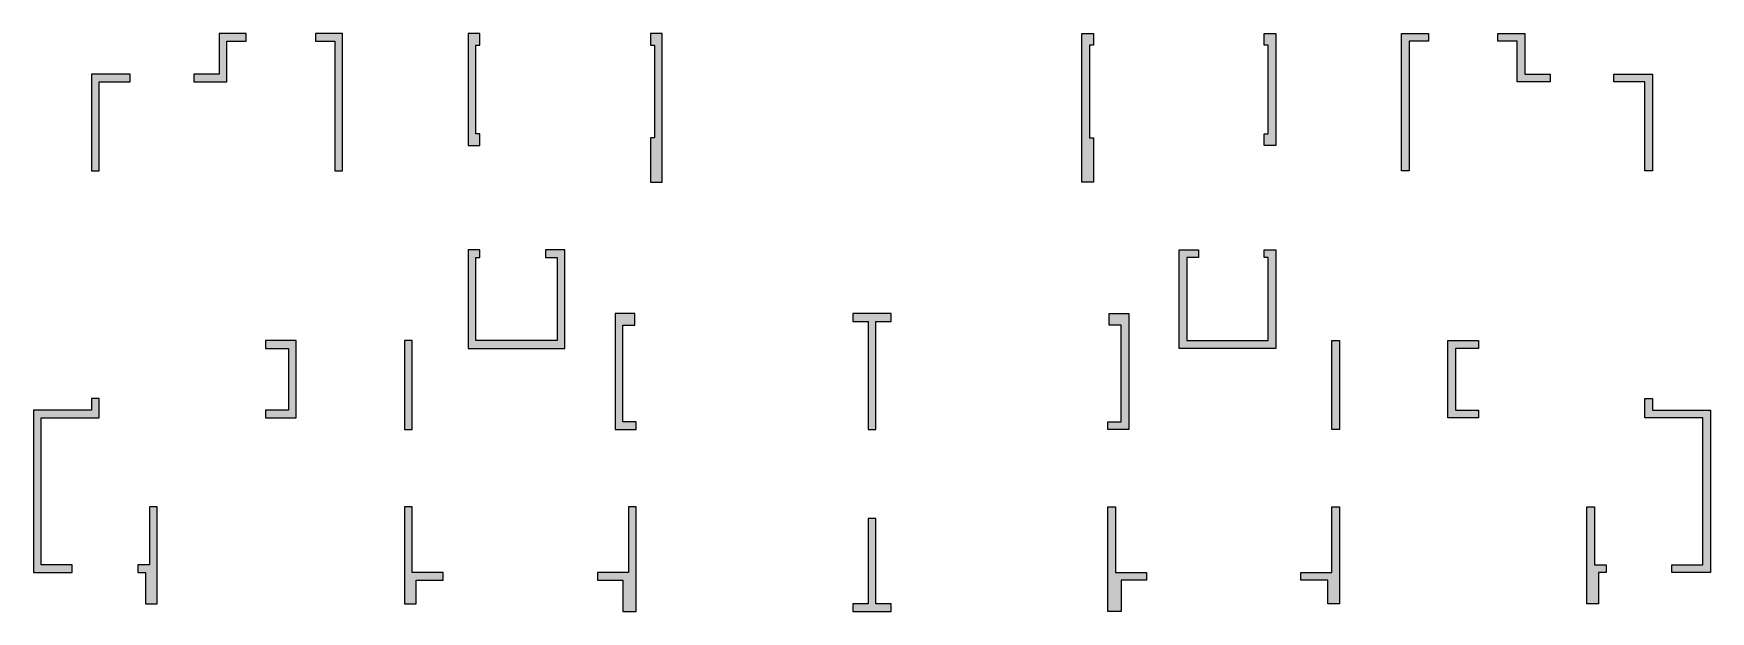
# Model space of a CAD drawing. Header units: millimetres. Extents: x -100 to 43300, y -1110 to 13850.
import ezdxf

# ---------------------------------------------------------------- set-up
doc = ezdxf.new("R2010")
doc.units = ezdxf.units.MM
doc.header["$LTSCALE"] = 1000
doc.layers.add('S-COLU-HATCH', color=30, linetype='Continuous')
doc.layers.add('S-WALL-LINE1', color=12, linetype='Continuous')

msp = doc.modelspace()

# ---------------------------------------------------------------- hatches: boundary and pattern name
at = {"layer": 'S-COLU-HATCH'}
h = msp.add_hatch(color=0, dxfattribs=at)
h.dxf.hatch_style = 1
h.paths.add_polyline_path([(4700, 13850), (4700, 12800), (4050, 12800), (4050, 12600), (4900, 12600), (4900, 13650), (5400, 13650), (5400, 13850)])
h = msp.add_hatch(color=0, dxfattribs=at)
h.dxf.hatch_style = 1
h.paths.add_polyline_path([(7900, 10300), (7900, 13850), (7200, 13850), (7200, 13650), (7700, 13650), (7700, 10300)])
h = msp.add_hatch(color=0, dxfattribs=at)
h.dxf.hatch_style = 1
h.paths.add_polyline_path([(11150, 13850), (11150, 10950), (11450, 10950), (11450, 11250), (11350, 11250), (11350, 13550), (11450, 13550), (11450, 13850)])
h = msp.add_hatch(color=0, dxfattribs=at)
h.dxf.hatch_style = 1
h.paths.add_polyline_path([(16170, 10000), (16170, 13850), (15870, 13850), (15870, 13550), (15970, 13550), (15970, 11150), (15870, 11150), (15870, 10000)])
h = msp.add_hatch(color=0, dxfattribs=at)
h.dxf.hatch_style = 1
h.paths.add_polyline_path([(27030, 10000), (27030, 13850), (27330, 13850), (27330, 13550), (27230, 13550), (27230, 11150), (27330, 11150), (27330, 10000)])
h = msp.add_hatch(color=0, dxfattribs=at)
h.dxf.hatch_style = 1
h.paths.add_polyline_path([(32050, 13850), (32050, 10950), (31750, 10950), (31750, 11250), (31850, 11250), (31850, 13550), (31750, 13550), (31750, 13850)])
h = msp.add_hatch(color=0, dxfattribs=at)
h.dxf.hatch_style = 1
h.paths.add_polyline_path([(35300, 10300), (35300, 13850), (36000, 13850), (36000, 13650), (35500, 13650), (35500, 10300)])
h = msp.add_hatch(color=0, dxfattribs=at)
h.dxf.hatch_style = 1
h.paths.add_polyline_path([(38500, 13850), (38500, 12800), (39150, 12800), (39150, 12600), (38300, 12600), (38300, 13650), (37800, 13650), (37800, 13850)])
h = msp.add_hatch(color=0, dxfattribs=at)
h.dxf.hatch_style = 1
h.paths.add_polyline_path([(1400, 12800), (1400, 10300), (1600, 10300), (1600, 12600), (2400, 12600), (2400, 12800)])
h = msp.add_hatch(color=0, dxfattribs=at)
h.dxf.hatch_style = 1
h.paths.add_polyline_path([(41800, 12800), (41800, 10300), (41600, 10300), (41600, 12600), (40800, 12600), (40800, 12800)])
h = msp.add_hatch(color=0, dxfattribs=at)
h.dxf.hatch_style = 1
h.paths.add_polyline_path([(11450, 8250), (11150, 8250), (11150, 5700), (13650, 5700), (13650, 8250), (13150, 8250), (13150, 8050), (13450, 8050), (13450, 5900), (11350, 5900), (11350, 8050), (11450, 8050)])
h = msp.add_hatch(color=0, dxfattribs=at)
h.dxf.hatch_style = 1
h.paths.add_polyline_path([(31750, 8250), (32050, 8250), (32050, 5700), (29550, 5700), (29550, 8250), (30050, 8250), (30050, 8050), (29750, 8050), (29750, 5900), (31850, 5900), (31850, 8050), (31750, 8050)])
h = msp.add_hatch(color=0, dxfattribs=at)
h.dxf.hatch_style = 1
h.paths.add_polyline_path([(14950, 6600), (14950, 3600), (15500, 3600), (15500, 3800), (15150, 3800), (15150, 6300), (15460, 6300), (15460, 6600)])
h = msp.add_hatch(color=0, dxfattribs=at)
h.dxf.hatch_style = 1
h.paths.add_polyline_path([(21500, 6400), (21500, 3600), (21700, 3600), (21700, 6400), (22100, 6400), (22100, 6600), (21100, 6600), (21100, 6400)])
h = msp.add_hatch(color=0, dxfattribs=at)
h.dxf.hatch_style = 1
h.paths.add_polyline_path([(28250, 6600), (28250, 3600), (27700, 3600), (27700, 3800), (28050, 3800), (28050, 6300), (27740, 6300), (27740, 6600)])
h = msp.add_hatch(color=0, dxfattribs=at)
h.dxf.hatch_style = 1
h.paths.add_polyline_path([(6700, 3900), (6700, 5900), (5900, 5900), (5900, 5700), (6500, 5700), (6500, 4100), (5900, 4100), (5900, 3900)])
h = msp.add_hatch(color=0, dxfattribs=at)
h.dxf.hatch_style = 1
h.paths.add_polyline_path([(9500, 5900), (9500, 3600), (9700, 3600), (9700, 5900)])
h = msp.add_hatch(color=0, dxfattribs=at)
h.dxf.hatch_style = 1
h.paths.add_polyline_path([(33700, 5900), (33700, 3600), (33500, 3600), (33500, 5900)])
h = msp.add_hatch(color=0, dxfattribs=at)
h.dxf.hatch_style = 1
h.paths.add_polyline_path([(36500, 3900), (36500, 5900), (37300, 5900), (37300, 5700), (36700, 5700), (36700, 4100), (37300, 4100), (37300, 3900)])
h = msp.add_hatch(color=0, dxfattribs=at)
h.dxf.hatch_style = 1
h.paths.add_polyline_path([(-100, -100), (900, -100), (900, 100), (100, 100), (100, 3900), (1600, 3900), (1600, 4400), (1400, 4400), (1400, 4100), (-100, 4100)])
h = msp.add_hatch(color=0, dxfattribs=at)
h.dxf.hatch_style = 1
h.paths.add_polyline_path([(43300, -100), (42300, -100), (42300, 100), (43100, 100), (43100, 3900), (41600, 3900), (41600, 4400), (41800, 4400), (41800, 4100), (43300, 4100)])
h = msp.add_hatch(color=0, dxfattribs=at)
h.dxf.hatch_style = 1
h.paths.add_polyline_path([(2900, 100), (2600, 100), (2600, -100), (2800, -100), (2800, -910), (3100, -910), (3100, 1600), (2900, 1600)])
h = msp.add_hatch(color=0, dxfattribs=at)
h.dxf.hatch_style = 1
h.paths.add_polyline_path([(9700, -100), (9700, 1600), (9500, 1600), (9500, -910), (9800, -910), (9800, -300), (10500, -300), (10500, -100)])
h = msp.add_hatch(color=0, dxfattribs=at)
h.dxf.hatch_style = 1
h.paths.add_polyline_path([(15300, -100), (14500, -100), (14500, -300), (15150, -300), (15150, -1110), (15500, -1110), (15500, 1600), (15300, 1600)])
h = msp.add_hatch(color=0, dxfattribs=at)
h.dxf.hatch_style = 1
h.paths.add_polyline_path([(27900, -100), (28700, -100), (28700, -300), (28050, -300), (28050, -1110), (27700, -1110), (27700, 1600), (27900, 1600)])
h = msp.add_hatch(color=0, dxfattribs=at)
h.dxf.hatch_style = 1
h.paths.add_polyline_path([(33500, -100), (33500, 1600), (33700, 1600), (33700, -910), (33400, -910), (33400, -300), (32700, -300), (32700, -100)])
h = msp.add_hatch(color=0, dxfattribs=at)
h.dxf.hatch_style = 1
h.paths.add_polyline_path([(40300, 100), (40600, 100), (40600, -100), (40400, -100), (40400, -910), (40100, -910), (40100, 1600), (40300, 1600)])
h = msp.add_hatch(color=0, dxfattribs=at)
h.dxf.hatch_style = 1
h.paths.add_polyline_path([(22100, -1110), (22100, -910), (21700, -910), (21700, 1300), (21500, 1300), (21500, -910), (21100, -910), (21100, -1110)])

# ---------------------------------------------------------------- linework, layer by layer
at = {"layer": 'S-WALL-LINE1', "linetype": 'ByBlock'}
for points in [[(4700, 13850), (4700, 12800), (4050, 12800), (4050, 12600), (4900, 12600), (4900, 13650), (5400, 13650), (5400, 13850)], [(7900, 10300), (7900, 13850), (7200, 13850), (7200, 13650), (7700, 13650), (7700, 10300)], [(11150, 13850), (11150, 10950), (11450, 10950), (11450, 11250), (11350, 11250), (11350, 13550), (11450, 13550), (11450, 13850)], [(16170, 10000), (16170, 13850), (15870, 13850), (15870, 13550), (15970, 13550), (15970, 11150), (15870, 11150), (15870, 10000)], [(27030, 10000), (27030, 13850), (27330, 13850), (27330, 13550), (27230, 13550), (27230, 11150), (27330, 11150), (27330, 10000)], [(32050, 13850), (32050, 10950), (31750, 10950), (31750, 11250), (31850, 11250), (31850, 13550), (31750, 13550), (31750, 13850)], [(35300, 10300), (35300, 13850), (36000, 13850), (36000, 13650), (35500, 13650), (35500, 10300)], [(38500, 13850), (38500, 12800), (39150, 12800), (39150, 12600), (38300, 12600), (38300, 13650), (37800, 13650), (37800, 13850)], [(1400, 12800), (1400, 10300), (1600, 10300), (1600, 12600), (2400, 12600), (2400, 12800)], [(41800, 12800), (41800, 10300), (41600, 10300), (41600, 12600), (40800, 12600), (40800, 12800)], [(11450, 8250), (11150, 8250), (11150, 5700), (13650, 5700), (13650, 8250), (13150, 8250), (13150, 8050), (13450, 8050), (13450, 5900), (11350, 5900), (11350, 8050), (11450, 8050)], [(31750, 8250), (32050, 8250), (32050, 5700), (29550, 5700), (29550, 8250), (30050, 8250), (30050, 8050), (29750, 8050), (29750, 5900), (31850, 5900), (31850, 8050), (31750, 8050)], [(14950, 6600), (14950, 3600), (15500, 3600), (15500, 3800), (15150, 3800), (15150, 6300), (15460, 6300), (15460, 6600)], [(21500, 6400), (21500, 3600), (21700, 3600), (21700, 6400), (22100, 6400), (22100, 6600), (21100, 6600), (21100, 6400)], [(28250, 6600), (28250, 3600), (27700, 3600), (27700, 3800), (28050, 3800), (28050, 6300), (27740, 6300), (27740, 6600)], [(6700, 3900), (6700, 5900), (6700, 5900), (6700, 5900), (5900, 5900), (5900, 5700), (6500, 5700), (6500, 4100), (5900, 4100), (5900, 3900)], [(9500, 5900), (9500, 3600), (9700, 3600), (9700, 5900)], [(33700, 5900), (33700, 3600), (33500, 3600), (33500, 5900)], [(36500, 3900), (36500, 5900), (36500, 5900), (36500, 5900), (37300, 5900), (37300, 5700), (36700, 5700), (36700, 4100), (37300, 4100), (37300, 3900)], [(-100, -100), (900, -100), (900, 100), (100, 100), (100, 3900), (1600, 3900), (1600, 4400), (1400, 4400), (1400, 4100), (-100, 4100)], [(43300, -100), (42300, -100), (42300, 100), (43100, 100), (43100, 3900), (41600, 3900), (41600, 4400), (41800, 4400), (41800, 4100), (43300, 4100)], [(2900, 100), (2600, 100), (2600, -100), (2800, -100), (2800, -910), (3100, -910), (3100, 1600), (2900, 1600)], [(9700, -100), (9700, 1600), (9500, 1600), (9500, -910), (9800, -910), (9800, -300), (10500, -300), (10500, -100)], [(15300, -100), (14500, -100), (14500, -300), (15150, -300), (15150, -1110), (15500, -1110), (15500, 1600), (15300, 1600)], [(27900, -100), (28700, -100), (28700, -300), (28050, -300), (28050, -1110), (27700, -1110), (27700, 1600), (27900, 1600)], [(33500, -100), (33500, 1600), (33700, 1600), (33700, -910), (33400, -910), (33400, -300), (32700, -300), (32700, -100)], [(40300, 100), (40600, 100), (40600, -100), (40400, -100), (40400, -910), (40100, -910), (40100, 1600), (40300, 1600)], [(22100, -1110), (22100, -910), (21700, -910), (21700, 1300), (21500, 1300), (21500, -910), (21100, -910), (21100, -1110)]]:
    msp.add_lwpolyline(points, close=True, dxfattribs=at)

doc.saveas('drawing.dxf')
